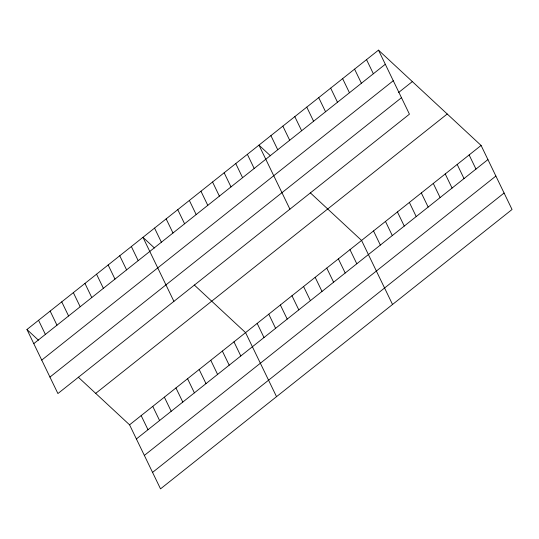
<?xml version="1.0" encoding="UTF-8"?>
<svg xmlns="http://www.w3.org/2000/svg" width="539" height="539" viewBox="0 0 539 539"><rect width="100%" height="100%" fill="white"/><g stroke="black" fill="none" stroke-linecap="round" stroke-linejoin="round"><path stroke-width="0.81" d="M378.479 50.14L409.438 114.174L57.909 393.551L26.95 329.511L378.479 50.14L481.091 145.449L512.05 209.489L160.521 488.86L129.562 424.826L78.256 377.165M33.782 343.633L385.311 64.262M41.739 360.106L393.268 80.735M398.503 92.593L412.342 81.591M49.945 377.078L401.474 97.707M95.699 393.369L447.229 113.998M129.562 424.826L481.091 145.449M136.394 438.948L487.923 159.578M144.358 455.421L495.887 176.051M152.557 472.393L504.086 193.023M270.45 155.798L258.956 145.126L289.915 209.166M310.269 192.78L361.575 240.441L392.533 304.474M154.444 247.987L142.956 237.315L173.915 301.355M194.262 284.976L245.568 332.63L276.527 396.67M26.95 329.511L38.437 340.183M469.139 154.949L475.971 169.078M457.187 164.449L464.018 178.577M445.234 173.949L452.066 188.077M433.282 183.449L440.114 197.57M366.527 59.634L373.359 73.762M421.33 192.949L428.161 207.07M354.574 69.133L361.406 83.262M409.377 202.442L416.209 216.57M342.622 78.633L349.454 92.762M397.432 211.942L404.257 226.07M330.67 88.133L337.502 102.262M385.479 221.441L392.304 235.57M318.717 97.633L325.549 111.755M373.527 230.941L380.352 245.07M306.765 107.133L313.597 121.255M294.813 116.626L301.645 130.755M349.973 249.658L356.805 263.787M282.86 126.126L289.692 140.255M338.371 258.875L345.203 273.003M270.908 135.626L277.74 149.754M326.769 268.099L333.601 282.22M315.174 277.315L321.999 291.444M247.361 154.343L254.186 168.471M303.572 286.532L310.397 300.661M235.759 163.56L242.584 177.688M291.97 295.756L298.801 309.878M224.157 172.783L230.988 186.912M280.368 304.973L287.199 319.101M212.555 182L219.386 196.129M268.772 314.19L275.597 328.318M200.959 191.217L207.784 205.346M257.17 323.413L263.995 337.535M189.357 200.441L196.183 214.569M177.755 209.658L184.587 223.786M233.966 341.847L240.798 355.976M166.153 218.881L172.985 233.003M222.364 351.071L229.196 365.193M154.552 228.098L161.383 242.227M210.769 360.288L217.594 374.416M199.167 369.505L205.999 383.633M131.354 246.539L138.186 260.66M187.565 378.728L194.397 392.857M119.752 255.756L126.584 269.884M175.963 387.945L182.795 402.074M108.15 264.972L114.982 279.101M164.368 397.162L171.193 411.291M96.555 274.196L103.38 288.318M152.766 406.386L159.591 420.514M84.953 283.413L91.778 297.541M141.164 415.603L147.996 429.731M73.351 292.63L80.183 306.758M61.749 301.853L68.581 315.975M50.154 311.07L56.979 325.199M38.552 320.287L45.377 334.416"/></g></svg>
